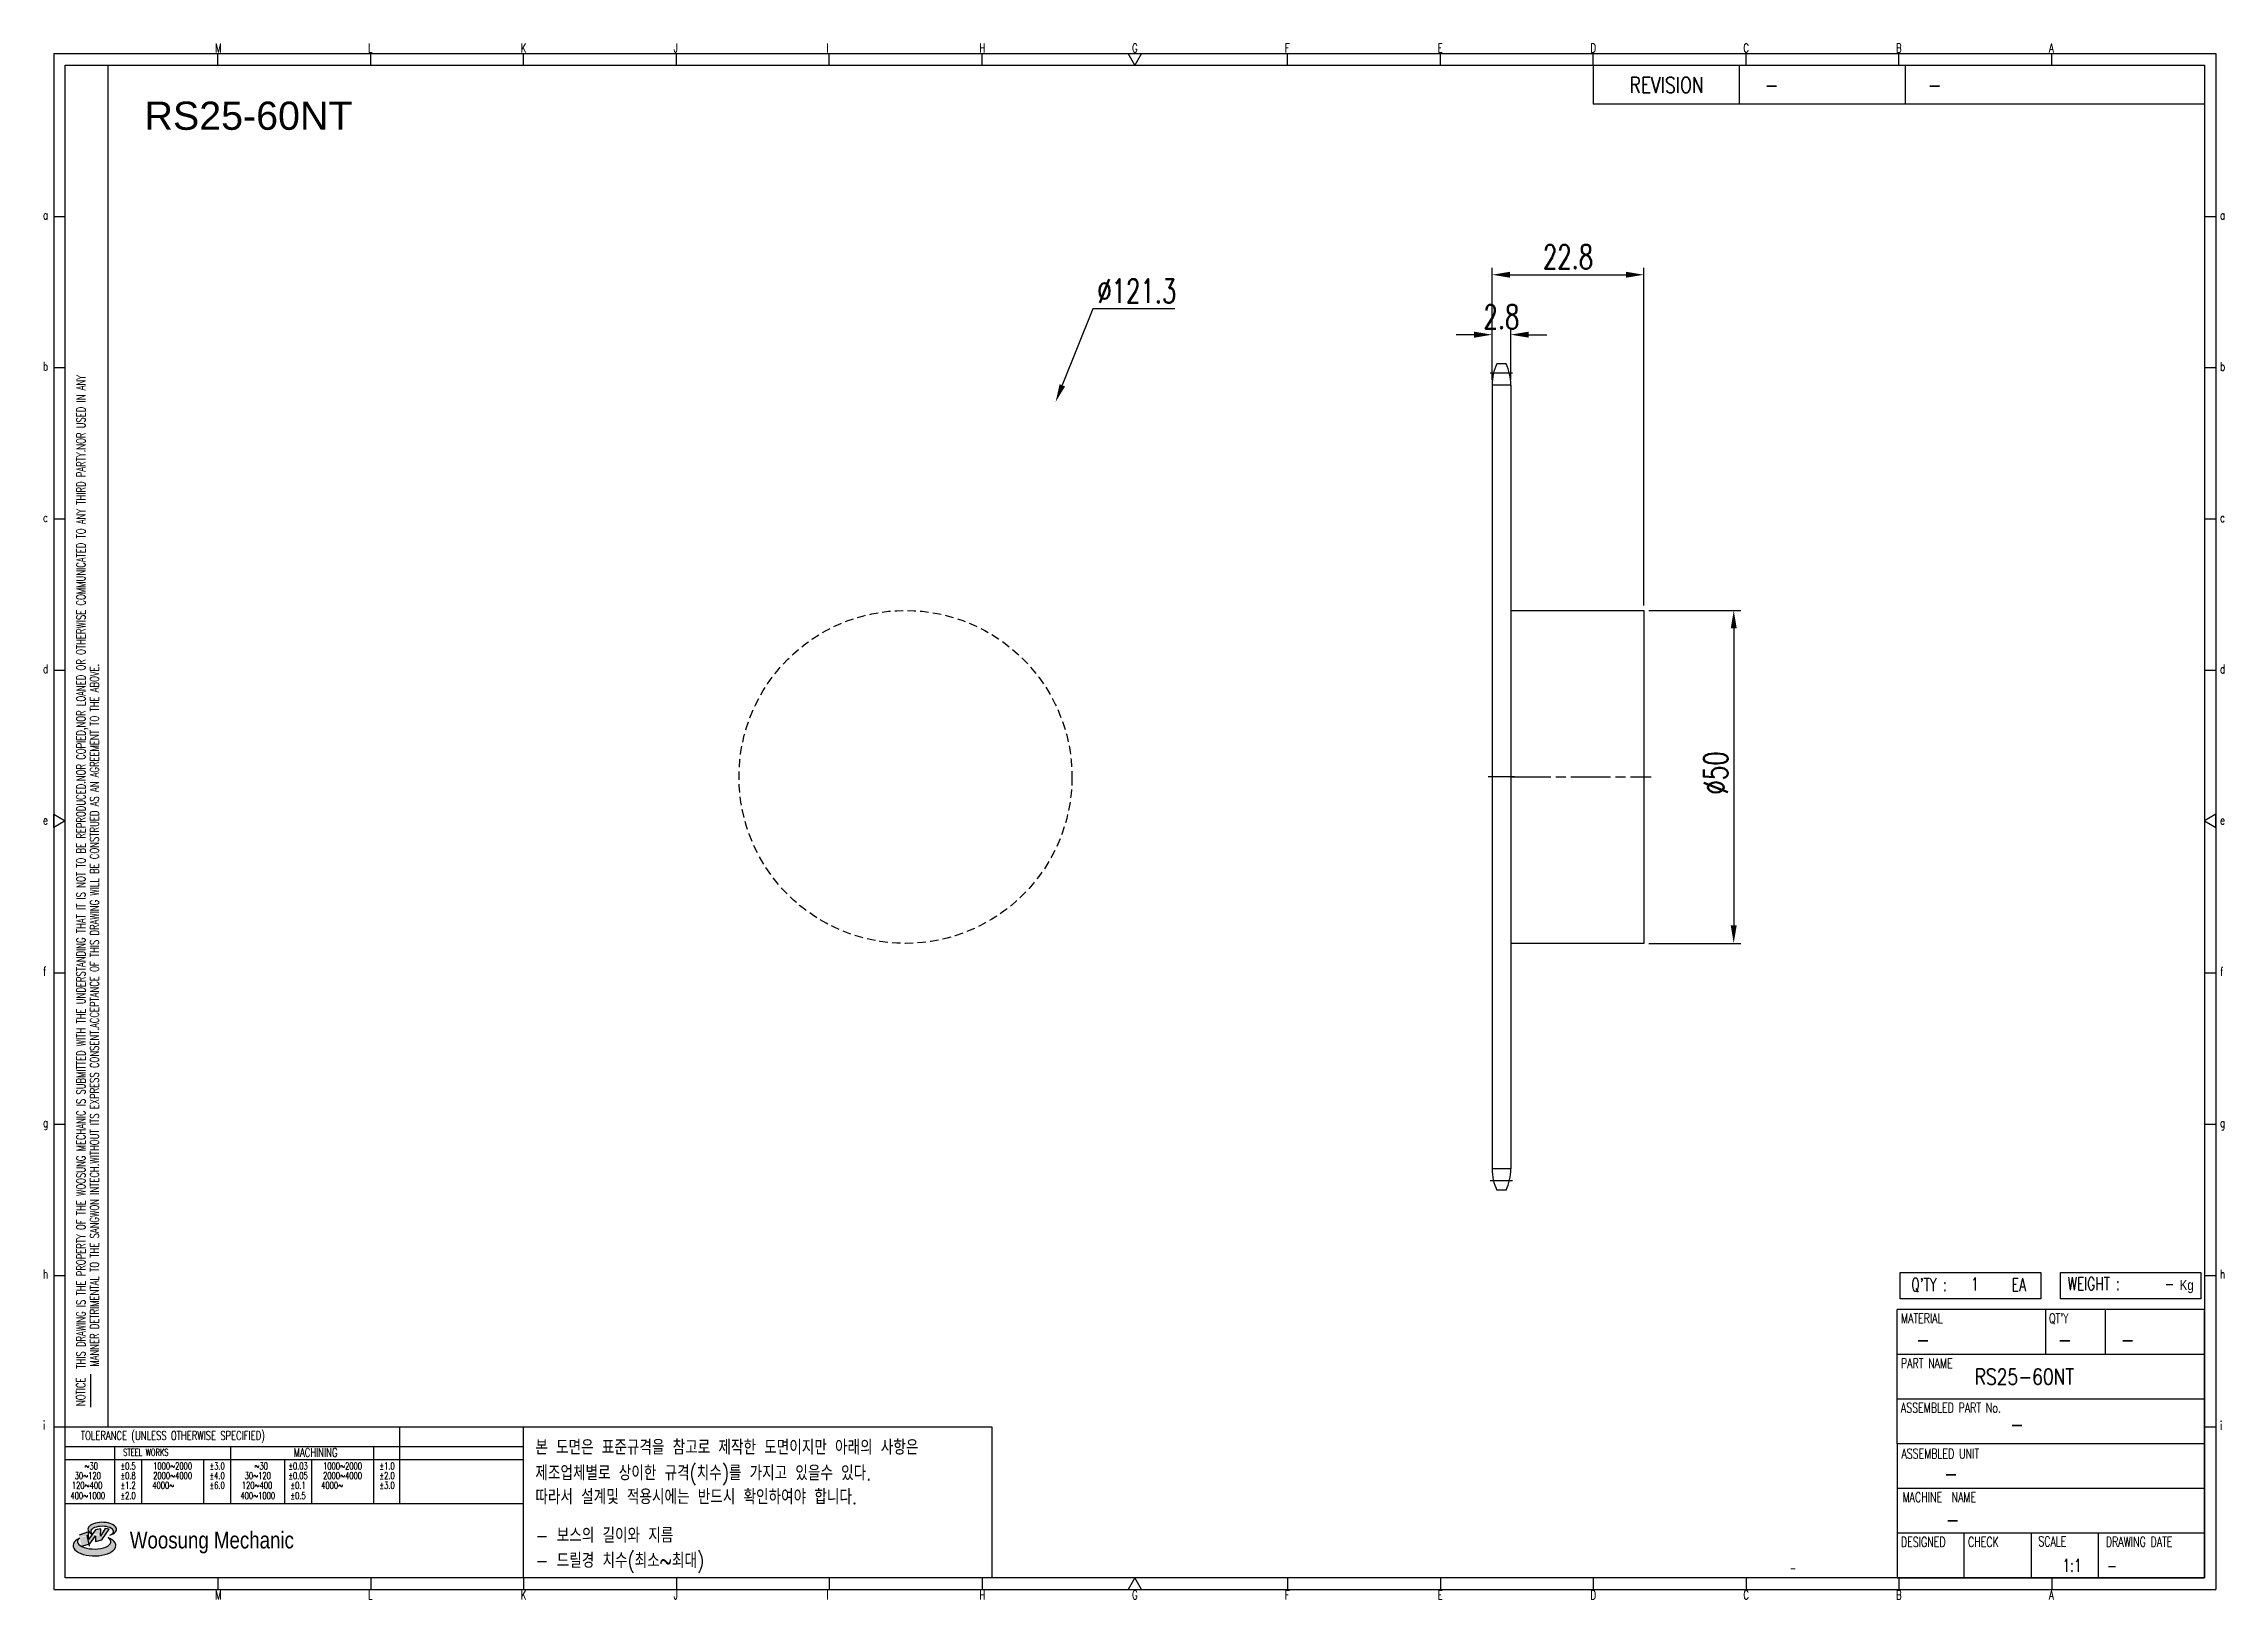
# Model space of a CAD drawing. Header units: millimetres. Extents: x -67978 to -67651, y 2415 to 2649.
import ezdxf
from ezdxf.enums import TextEntityAlignment as Align

# ---------------------------------------------------------------- set-up
doc = ezdxf.new("R2010")
doc.units = ezdxf.units.MM
for name, pattern in [('AM_ISO02W050', [7.5, 6, -1.5]), ('AM_ISO02W050x2', [3.75, 3, -0.75]), ('AM_ISO08W050', [18, 12, -1.5, 3, -1.5]), ('AM_ISO08W050x2', [9, 6, -0.75, 1.5, -0.75]), ('HIDDEN', [9.525, 6.35, -3.175])]:
    doc.linetypes.add(name, pattern=pattern)
for name, color, linetype, lineweight in [('AM_3N', 6, 'AM_ISO02W050', 25), ('AM_7', 4, 'AM_ISO08W050', 25), ('AM_7N', 4, 'AM_ISO08W050', 25)]:
    doc.layers.add(name, color=color, linetype=linetype, lineweight=lineweight)
for name, color, linetype in [('S-DIM', 7, 'Continuous'), ('TITLE', 7, 'Continuous'), ('도면레이아웃', 7, 'Continuous')]:
    doc.layers.add(name, color=color, linetype=linetype)
doc.styles.add('HAN', font='ROMANS.shx', dxfattribs={"width": 0.7, "bigfont": 'whgtxt.shx'})
doc.styles.add('HKD_ST2', font='romans.shx', dxfattribs={"width": 0.7, "height": 4, "bigfont": '@extfont2.shx'})
doc.styles.add('HSG', font='SIMPLEX.shx', dxfattribs={"width": 0.7, "bigfont": 'HSG.shx'})
doc.styles.add('ROMANS', font='romans.shx', dxfattribs={"width": 0.7, "bigfont": 'whgtxt.shx'})
doc.styles.add('SLDTEXTSTYLE4', font='arial.ttf', dxfattribs={"width": 0.8})
doc.styles.get("Standard").update_dxf_attribs({"font": 'arial.ttf'})
doc.dimstyles.new('APP4.5', dxfattribs={"dimscale": 1.5, "dimtxt": 2.4, "dimasz": 1.8, "dimexe": 0.7, "dimexo": 0.5, "dimgap": 0.6, "dimtad": 1, "dimtoh": 1, "dimdec": 1, "dimrnd": 0.01, "dimzin": 9, "dimdsep": 46, "dimtxsty": 'HSG', "dimcen": 0, "dimclrd": 1, "dimclre": 1, "dimclrt": 256, "dimazin": 2, "dimtp": 1, "dimtm": 1, "dimtfac": 0.5, "dimtdec": 1, "dimtofl": 0, "dimtmove": 0, "dimatfit": 3, "dimfxl": 0.7, "dimtvp": 1, "dimtolj": 2, "dimlwd": -1, "dimlwe": -1, "dimarcsym": 0})

# ---------------------------------------------------------------- blocks, each defined once
blk = doc.blocks.new('fyjkfytuj')
for p, q in [((-66537.93, 409.63), (-66517.93, 409.63)), ((-66517.93, 409.63), (-66517.93, 359.63)), ((-66517.93, 359.63), (-66537.93, 359.63))]:
    blk.add_line(p, q)
at = {"layer": 'AM_7N', "linetype": 'AM_ISO08W050x2'}
blk.add_line((-66537.93, 384.63), (-66516.85, 384.63), dxfattribs=at)
blk = doc.blocks.new('SUYWSHJH')
at = {"layer": '도면레이아웃'}
h = blk.add_hatch(color=10, dxfattribs=at)
h.paths.add_polyline_path([(1.544, 35.177), (1.554, 34.966), (1.779, 35.034), (2.054, 35.422), (1.908, 35.446), (1.728, 35.167), (1.741, 35.439), (1.547, 35.405), (1.292, 35.041), (1.295, 35.33), (0.943, 35.208), (1.03, 34.8), (1.336, 34.885)])
edge = h.paths.add_edge_path()
edge.add_ellipse((1.795, 35.421), major_axis=(-0.53, 0), ratio=0.487785, start_angle=122.36065, end_angle=403.39574)
edge.add_line((1.411, 35.244), (1.419, 35.261))
edge.add_ellipse((1.798, 35.344), major_axis=(-0.423, 0), ratio=0.444396, start_angle=131.58977, end_angle=386.19408, ccw=False)
edge = h.paths.add_edge_path()
edge.add_ellipse((1.512, 34.815), major_axis=(-0.793, 0), ratio=0.480113, start_angle=314.67633, end_angle=590.85213)
edge.add_ellipse((1.501, 34.958), major_axis=(-0.62, 0), ratio=0.43311, start_angle=331.7024, end_angle=574.42495, ccw=False)
for p, q in [((0, 90.118), (80.15, 90.118)), ((0, 90.118), (0, 33.191)), ((6.089, 89.693), (6.089, 90.118)), ((11.753, 89.693), (11.753, 90.118)), ((17.418, 89.693), (17.418, 90.118)), ((23.082, 89.693), (23.082, 90.118)), ((28.746, 89.693), (28.746, 90.118)), ((34.411, 89.693), (34.411, 90.118)), ((45.739, 89.693), (45.739, 90.118)), ((51.404, 89.693), (51.404, 90.118)), ((57.068, 89.693), (57.068, 90.118)), ((62.732, 89.693), (62.732, 90.118)), ((68.397, 89.693), (68.397, 90.118)), ((74.061, 89.693), (74.061, 90.118)), ((80.15, 90.118), (80.15, 33.191)), ((0, 84.085), (0.425, 84.085)), ((79.725, 84.085), (80.15, 84.085)), ((0, 78.478), (0.425, 78.478)), ((79.725, 78.478), (80.15, 78.478)), ((0, 72.87), (0.425, 72.87)), ((79.725, 72.87), (80.15, 72.87)), ((0, 67.262), (0.425, 67.262)), ((79.725, 67.262), (80.15, 67.262)), ((0, 56.047), (0.425, 56.047)), ((79.725, 56.047), (80.15, 56.047)), ((0, 50.439), (0.425, 50.439)), ((79.725, 50.439), (80.15, 50.439)), ((0, 44.832), (0.425, 44.832)), ((79.725, 44.832), (80.15, 44.832)), ((1.377, 39.947), (1.377, 41.174)), ((0, 39.224), (0.425, 39.224)), ((79.725, 39.224), (80.15, 39.224)), ((0, 33.191), (80.15, 33.191)), ((6.089, 33.616), (6.089, 33.191)), ((11.753, 33.616), (11.753, 33.191)), ((17.418, 33.616), (17.418, 33.191)), ((23.082, 33.616), (23.082, 33.191)), ((28.746, 33.616), (28.746, 33.191)), ((34.411, 33.616), (34.411, 33.191)), ((45.739, 33.616), (45.739, 33.191)), ((51.404, 33.616), (51.404, 33.191)), ((57.068, 33.616), (57.068, 33.191)), ((62.732, 33.616), (62.732, 33.191)), ((68.397, 33.616), (68.397, 33.191)), ((74.061, 33.616), (74.061, 33.191))]:
    blk.add_line(p, q)
at = {"color": 2}
for p, q in [((2.017, 39.224), (2.017, 89.693)), ((0.425, 39.224), (17.418, 39.224)), ((12.816, 39.224), (12.816, 36.382)), ((17.418, 33.616), (17.418, 39.224)), ((0.425, 38.487), (17.418, 38.487)), ((0.425, 38.012), (17.418, 38.012)), ((2.257, 38.487), (2.257, 36.382)), ((3.257, 38.012), (3.257, 36.382)), ((5.557, 38.012), (5.557, 36.382)), ((6.557, 38.5), (6.557, 36.382)), ((8.557, 38.012), (8.557, 36.382)), ((9.557, 38.026), (9.557, 36.382)), ((11.857, 38.487), (11.857, 36.382)), ((0.425, 36.382), (17.418, 36.382))]:
    blk.add_line(p, q, dxfattribs=at)
at = {"color": 6, "ltscale": 0.5}
for p, q in [((57.068, 89.693), (57.068, 88.246)), ((62.47, 89.693), (62.47, 88.246)), ((68.635, 89.693), (68.635, 88.246)), ((79.725, 88.246), (57.068, 88.246)), ((68.336, 38.59), (68.336, 43.563)), ((79.725, 43.563), (68.336, 43.563)), ((73.827, 43.563), (73.827, 41.905)), ((76.037, 43.563), (76.037, 41.905)), ((79.725, 38.59), (79.725, 43.563)), ((79.725, 41.905), (68.336, 41.905)), ((79.725, 40.248), (68.336, 40.248)), ((68.336, 38.59), (68.336, 33.616)), ((79.725, 38.59), (68.336, 38.59)), ((79.725, 33.616), (79.725, 38.59)), ((79.725, 36.932), (68.336, 36.932)), ((79.725, 35.274), (68.336, 35.274)), ((70.822, 33.616), (70.822, 35.274)), ((73.309, 33.616), (73.309, 35.274)), ((75.796, 33.616), (75.796, 35.274)), ((68.336, 33.616), (79.725, 33.616))]:
    blk.add_line(p, q, dxfattribs=at)
for points in [[(40.075, 89.693), (39.83, 90.118), (40.32, 90.118)], [(0.425, 89.693), (79.725, 89.693), (79.725, 33.616), (0.425, 33.616)], [(0.425, 61.679), (0, 61.433), (0, 61.924)], [(79.725, 61.679), (80.15, 61.433), (80.15, 61.924)], [(40.075, 33.616), (39.83, 33.191), (40.32, 33.191)]]:
    blk.add_lwpolyline(points, close=True)
at = {"layer": 'TITLE', "color": 20}
for p, q in [((68.449, 43.961), (68.449, 44.936)), ((68.449, 44.936), (73.654, 44.936)), ((73.654, 44.936), (73.654, 43.961)), ((74.39, 43.961), (74.39, 44.936)), ((74.39, 44.936), (79.595, 44.936)), ((79.595, 44.936), (79.595, 43.961)), ((73.654, 43.961), (68.449, 43.961)), ((79.595, 43.961), (74.39, 43.961))]:
    blk.add_line(p, q, dxfattribs=at)
at = {"layer": '도면레이아웃'}
for p, q in [((1.295, 35.33), (0.943, 35.208)), ((1.03, 34.8), (1.336, 34.885)), ((1.224, 35.208), (1.311, 34.8)), ((1.224, 35.208), (1.224, 35.208)), ((1.547, 35.405), (1.292, 35.041)), ((1.292, 35.041), (1.295, 35.33)), ((1.336, 34.885), (1.544, 35.177)), ((1.419, 35.261), (1.411, 35.244)), ((1.544, 35.177), (1.554, 34.966)), ((1.741, 35.439), (1.547, 35.405)), ((1.554, 34.966), (1.779, 35.034)), ((1.908, 35.446), (1.728, 35.167)), ((1.728, 35.167), (1.741, 35.439)), ((1.779, 35.034), (2.054, 35.422)), ((2.054, 35.422), (1.908, 35.446))]:
    blk.add_line(p, q, dxfattribs=at)
for centre, major_axis, ratio, start_param, end_param in [((1.795, 35.421), (-0.53, 0), 0.487785, 2.135596, 7.040584), ((1.512, 34.815), (-0.793, 0), 0.480113, 5.492138, 10.312315), ((1.501, 34.958), (-0.62, 0), 0.43311, 5.789299, 10.025607), ((1.798, 35.344), (-0.423, 0), 0.444396, 2.296675, 6.740358)]:
    blk.add_ellipse(centre, major_axis=major_axis, ratio=ratio, start_param=start_param, end_param=end_param, dxfattribs=at)
at = {"color": 4, "style": 'HKD_ST2', "width": 0.7}
for s, p in [('M', (5.988, 90.164)), ('L', (11.652, 90.164)), ('K', (17.316, 90.164)), ('J', (22.981, 90.164)), ('I', (28.645, 90.164)), ('H', (34.309, 90.164)), ('G', (39.974, 90.164)), ('F', (45.638, 90.164)), ('E', (51.302, 90.164)), ('D', (56.967, 90.164)), ('C', (62.631, 90.164)), ('B', (68.295, 90.164)), ('A', (73.96, 90.164)), ('a', (-0.395, 83.976)), ('a', (80.305, 83.97)), ('b', (-0.395, 78.368)), ('b', (80.305, 78.362)), ('c', (-0.395, 72.76)), ('c', (80.305, 72.754)), ('d', (-0.395, 67.153)), ('d', (80.305, 67.147)), ('e', (-0.395, 61.545)), ('e', (80.305, 61.539)), ('f', (-0.395, 55.937)), ('f', (80.305, 55.931)), ('g', (-0.395, 50.33)), ('g', (80.305, 50.324)), ('h', (-0.395, 44.722)), ('h', (80.305, 44.716)), ('i', (-0.395, 39.114)), ('i', (80.305, 39.108)), ('M', (5.988, 32.824)), ('L', (11.652, 32.824)), ('K', (17.316, 32.824)), ('J', (22.981, 32.824)), ('I', (28.645, 32.824)), ('H', (34.309, 32.824)), ('G', (39.974, 32.824)), ('F', (45.638, 32.824)), ('E', (51.302, 32.824)), ('D', (56.967, 32.824)), ('C', (62.631, 32.824)), ('B', (68.295, 32.824)), ('A', (73.96, 32.824))]:
    blk.add_text(s, height=0.326, dxfattribs=at).set_placement(p)
for s, height, style, width, p in [('REVISION', 0.5806, 'HAN', 0.8, (58.415, 88.664)), ('-', 0.581, 'HAN', 0.8, (63.426, 88.664)), ('-', 0.581, 'HAN', 0.8, (69.468, 88.664)), ("Q'TY : ", 0.4746, 'HKD_ST2', 0.7, (68.857, 44.253)), ('1', 0.475, 'HKD_ST2', 0.7, (71.071, 44.275)), ('EA', 0.4746, 'HKD_ST2', 0.7, (72.578, 44.253)), ('WEIGHT : ', 0.4746, 'HKD_ST2', 0.7, (74.65, 44.286)), ('-', 0.581, 'HAN', 0.8, (69.029, 42.157)), ('-', 0.581, 'HAN', 0.8, (74.289, 42.157)), ('-', 0.581, 'HAN', 0.8, (76.623, 42.157)), ('-', 0.581, 'HAN', 0.8, (72.515, 39.013)), ('-', 0.581, 'HAN', 0.8, (70.067, 37.189)), ('-', 0.581, 'HAN', 0.8, (70.126, 35.48)), ('1:1', 0.4746, 'HKD_ST2', 0.7, (74.458, 33.848)), ('-', 0.475, 'HKD_ST2', 0.7, (76.112, 33.837))]:
    blk.add_text(s, height=height, dxfattribs=dict(style=style, width=width)).set_placement(p)
at = {"color": 2, "style": 'HKD_ST2', "width": 0.7}
for s, p in [(' THIS DRAWING IS THE PROPERTY OF THE WOOSUNG MECHANIC IS SUBMITTED WITH THE UNDERSTANDING THAT IT IS NOT TO BE REPRODUCED.NOR COPIED,NOR LOANED OR OTHERWISE COMMUNICATED TO ANY THIRD PARTY.NOR USED IN ANY', (1.173, 41.217)), ('MANNER DETRIMENTAL TO THE SANGWON INTECH.WITHOUT ITS EXPRESS CONSENT.ACCEPTANCE OF THIS DRAWING WILL BE CONSTRUED AS AN AGREEMENT TO THE ABOVE.', (1.672, 41.447))]:
    blk.add_text(s, height=0.326266, rotation=90, dxfattribs=at).set_placement(p)
at = {"style": 'HKD_ST2', "width": 0.7}
blk.add_text('-', height=0.475, dxfattribs=at).set_placement((78.613, 44.286), align=Align.RIGHT)
at = {"color": 4, "style": 'HKD_ST2', "width": 0.7}
for s, height, p in [('MATERIAL', 0.3651, (68.474, 43.425)), ("QT'Y", 0.3651, (73.965, 43.425)), ('PART NAME', 0.3651, (68.474, 41.756)), ('ASSEMBLED PART No.', 0.36511, (68.474, 40.109)), ('ASSEMBLED UNIT', 0.36511, (68.49, 38.408)), ('MACHINE  NAME', 0.36511, (68.532, 36.794)), ('DESIGNED', 0.3651, (68.474, 35.136)), ('CHECK', 0.3651, (70.961, 35.136)), ('SCALE', 0.3651, (73.566, 35.153)), ('DRAWING DATE', 0.36511, (76.071, 35.141))]:
    blk.add_text(s, height=height, dxfattribs=at).set_placement(p, align=Align.TOP_LEFT)
at = {"style": 'HKD_ST2', "width": 0.7}
blk.add_text('NOTICE', height=0.3263, rotation=90, dxfattribs=at).set_placement((1.163, 39.988))
for s, height, style, width, p in [('TOLERANCE (UNLESS OTHERWISE SPECIFIED)', 0.32627, 'HKD_ST2', 0.7, (4.417, 38.896)), ('-', 0.326, 'ROMANS', 0.65, (64.469, 33.975))]:
    blk.add_text(s, height=height, dxfattribs=dict(style=style, width=width)).set_placement(p, align=Align.MIDDLE_CENTER)
at = {"color": 4, "style": 'HKD_ST2', "width": 0.7}
for s, height, p in [('STEEL WORKS', 0.26101, (3.416, 38.268)), ('MACHINING', 0.3263, (9.707, 38.27)), ('%%P0.5', 0.261, (2.757, 37.762)), ('%%P0.8', 0.261, (2.757, 37.411)), ('%%P3.0', 0.261, (6.057, 37.762)), ('%%P4.0', 0.261, (6.057, 37.411)), ('%%P0.03', 0.261, (9.057, 37.762)), ('%%P0.05', 0.261, (9.057, 37.411)), ('%%P1.0', 0.261, (12.357, 37.762)), ('%%P2.0', 0.261, (12.357, 37.411)), ('%%P1.2', 0.261, (2.757, 37.045)), ('%%P2.0', 0.261, (2.757, 36.67)), ('%%P6.0', 0.261, (6.057, 37.045)), ('%%P0.1', 0.261, (9.057, 37.045)), ('%%P0.5', 0.261, (9.057, 36.67)), ('%%P3.0', 0.261, (12.357, 37.045))]:
    blk.add_text(s, height=height, dxfattribs=at).set_placement(p, align=Align.MIDDLE)
for s, height, p in [('30%%126120', 0.261, (1.263, 37.411)), ('%%12630', 0.261, (1.389, 37.762)), ('2000%%1264000', 0.26101, (4.407, 37.411)), ('1000%%1262000', 0.26101, (4.407, 37.762)), ('30%%126120', 0.261, (7.563, 37.411)), ('%%12630', 0.261, (7.689, 37.762)), ('2000%%1264000', 0.26101, (10.707, 37.411)), ('1000%%1262000', 0.26101, (10.707, 37.762)), ('400%%1261000', 0.26101, (1.263, 36.67)), ('120%%126400', 0.26101, (1.237, 37.045)), ('4000%%126', 0.261, (4.061, 37.045)), ('400%%1261000', 0.26101, (7.563, 36.67)), ('120%%126400', 0.26101, (7.537, 37.045)), ('4000%%126', 0.261, (10.321, 37.045))]:
    blk.add_text(s, height=height, dxfattribs=at).set_placement(p, align=Align.MIDDLE_CENTER)
at = {"color": 1, "style": 'SLDTEXTSTYLE4', "width": 0.8}
blk.add_text('Woosung Mechanic', height=0.61957, dxfattribs=at).set_placement((2.822, 34.711))
at = {"layer": 'TITLE', "width": 0.8}
blk.add_text('Kg', height=0.3789, dxfattribs=at).set_placement((78.807, 44.286))
blk = doc.blocks.new('*D18')
at = {"layer": 'Defpoints', "color": 0, "transparency": 16777216}
for p in [(-67758.08, 2605.04), (-67760.88, 2597.48), (-67758.08, 2597.48)]:
    blk.add_point(p, dxfattribs=at)
at = {"layer": 'S-DIM', "color": 1, "transparency": 16777216}
for p, q in [((-67763.58, 2605.04), (-67766.28, 2605.04)), ((-67760.88, 2598.23), (-67760.88, 2606.09)), ((-67758.08, 2598.23), (-67758.08, 2606.09)), ((-67755.38, 2605.04), (-67752.68, 2605.04))]:
    blk.add_line(p, q, dxfattribs=at)
for points in [[(-67763.58, 2605.49), (-67763.58, 2604.59), (-67760.88, 2605.04)], [(-67755.38, 2605.49), (-67755.38, 2604.59), (-67758.08, 2605.04)]]:
    blk.add_solid(points, dxfattribs=at)
at = {"layer": 'S-DIM', "transparency": 16777216, "insert": (-67759.48, 2607.74), "char_height": 3.6, "attachment_point": 5, "style": 'HSG'}
blk.add_mtext('\\A2;2.8', dxfattribs=at)
blk = doc.blocks.new('*D19')
at = {"layer": 'Defpoints', "color": 0, "transparency": 16777216}
for p in [(-67738.08, 2614.04), (-67760.88, 2597.48), (-67738.08, 2563.62)]:
    blk.add_point(p, dxfattribs=at)
at = {"layer": 'S-DIM', "color": 1, "transparency": 16777216}
for p, q in [((-67760.88, 2598.23), (-67760.88, 2615.09)), ((-67758.18, 2614.04), (-67740.78, 2614.04)), ((-67738.08, 2564.37), (-67738.08, 2615.09))]:
    blk.add_line(p, q, dxfattribs=at)
for points in [[(-67758.18, 2614.49), (-67758.18, 2613.59), (-67760.88, 2614.04)], [(-67740.78, 2614.49), (-67740.78, 2613.59), (-67738.08, 2614.04)]]:
    blk.add_solid(points, dxfattribs=at)
at = {"layer": 'S-DIM', "transparency": 16777216, "insert": (-67749.48, 2616.74), "char_height": 3.6, "attachment_point": 5, "style": 'HSG'}
blk.add_mtext('\\A2;22.8', dxfattribs=at)
blk = doc.blocks.new('*D20')
at = {"layer": 'Defpoints', "color": 0, "transparency": 16777216}
for p in [(-67738.08, 2563.62), (-67738.08, 2513.62), (-67724.59, 2513.62)]:
    blk.add_point(p, dxfattribs=at)
at = {"layer": 'S-DIM', "color": 1, "transparency": 16777216}
for p, q in [((-67737.33, 2563.62), (-67723.54, 2563.62)), ((-67724.59, 2560.92), (-67724.59, 2516.32)), ((-67737.33, 2513.62), (-67723.54, 2513.62))]:
    blk.add_line(p, q, dxfattribs=at)
for points in [[(-67725.04, 2560.92), (-67724.14, 2560.92), (-67724.59, 2563.62)], [(-67725.04, 2516.32), (-67724.14, 2516.32), (-67724.59, 2513.62)]]:
    blk.add_solid(points, dxfattribs=at)
at = {"layer": 'S-DIM', "transparency": 16777216, "insert": (-67727.29, 2539.21), "char_height": 3.6, "attachment_point": 5, "rotation": 90, "style": 'HSG'}
blk.add_mtext('\\A2;%%c50', dxfattribs=at)
blk = doc.blocks.new('*D21')
at = {"layer": 'Defpoints', "color": 0, "transparency": 16777216}
for p in [(-67826.44, 2594.94), (-67871.53, 2482.29)]:
    blk.add_point(p, dxfattribs=at)
at = {"layer": 'S-DIM', "color": 1, "transparency": 16777216}
for p, q in [((-67820.85, 2608.9), (-67825.44, 2597.44)), ((-67808.55, 2608.9), (-67820.85, 2608.9))]:
    blk.add_line(p, q, dxfattribs=at)
blk.add_solid([(-67825.85, 2597.61), (-67825.02, 2597.28), (-67826.44, 2594.94)], dxfattribs=at)
at = {"layer": 'S-DIM', "transparency": 16777216, "insert": (-67814.25, 2611.6), "char_height": 3.6, "attachment_point": 5, "style": 'HSG'}
blk.add_mtext('\\A2;∅121.3', dxfattribs=at)

msp = doc.modelspace()

# ---------------------------------------------------------------- linework, layer by layer
for p, q in [((-67758.79, 2600.68), (-67760.17, 2600.68)), ((-67760.88, 2597.48), (-67760.88, 2479.75)), ((-67758.08, 2597.48), (-67758.08, 2479.75)), ((-67758.79, 2476.55), (-67760.17, 2476.55))]:
    msp.add_line(p, q)
at = {"color": 4}
msp.add_lwpolyline([(-67906.35, 2441.02), (-67836.01, 2441.02), (-67836.01, 2418.3), (-67906.35, 2418.3)], close=True, dxfattribs=at)
at = {"color": 2, "linetype": 'HIDDEN', "ltscale": 0.2}
msp.add_circle((-67848.99, 2538.62), 25, dxfattribs=at)
for centre, start, end in [((-67753.28, 2597.48), 155.0989, 180), ((-67765.68, 2597.48), 0, 24.9011), ((-67753.28, 2479.75), 180, 204.9011), ((-67765.68, 2479.75), 335.0989, 0)]:
    msp.add_arc(centre, 7.6, start, end)
at = {"layer": 'AM_3N', "linetype": 'AM_ISO02W050x2'}
for p, q in [((-67758.08, 2597.48), (-67760.88, 2597.48)), ((-67758.08, 2479.75), (-67760.88, 2479.75))]:
    msp.add_line(p, q, dxfattribs=at)
at = {"layer": 'AM_7', "linetype": 'AM_ISO08W050x2'}
for p, q in [((-67757.81, 2599.28), (-67761.19, 2599.28)), ((-67757.5, 2538.62), (-67761.46, 2538.62)), ((-67757.81, 2477.95), (-67761.19, 2477.95))]:
    msp.add_line(p, q, dxfattribs=at)

# ---------------------------------------------------------------- block references
at = {"xscale": 4.052024513222401, "yscale": 4.052024513222401, "zscale": 4.052024513222401}
msp.add_blockref('SUYWSHJH', (-67976.93, 2282.09), dxfattribs=at)
msp.add_blockref('fyjkfytuj', (-1220.15, 2153.99))

# ---------------------------------------------------------------- texts
at = {"color": 2}
msp.add_text('RS25-60NT', height=4.234, dxfattribs=at).set_placement((-67963.29, 2635.81))
at = {"style": 'HAN', "width": 0.8}
msp.add_text('RS25-60NT', height=2.353, dxfattribs=at).set_placement((-67688.4, 2447.35))
at = {"color": 4, "style": 'HAN', "width": 0.8}
for s, p in [('본 도면은 표준규격을 참고로 제작한 도면이지만 아래의 사항은', (-67904.59, 2436.82)), ('제조업체별로 상이한 규격(치수)를 가지고 있을수 있다.', (-67904.59, 2432.96)), ('따라서 설계및 적용시에는 반드시 확인하여야 합니다.', (-67904.59, 2429.38)), ('- 보스의 길이와 지름', (-67904.59, 2423.6)), ('- 드릴경 치수(최소~최대)', (-67904.59, 2419.81))]:
    msp.add_text(s, height=2.226, dxfattribs=at).set_placement(p)

# ---------------------------------------------------------------- dimensions: what is measured, and where the dimension line sits
at = {"layer": 'S-DIM'}
dim = msp.add_linear_dim(base=(-67738.08, 2614.04), p1=(-67760.88, 2597.48), p2=(-67738.08, 2563.62), dimstyle='APP4.5', dxfattribs=at)
dim.commit()
dim.dimension.update_dxf_attribs({"geometry": '*D19', "text_midpoint": (-67749.48, 2616.74)})
dim = msp.add_diameter_dim_2p(p1=(-67871.53, 2482.29), p2=(-67826.44, 2594.94), dimstyle='APP4.5', dxfattribs=at)
dim.commit()
dim.dimension.update_dxf_attribs({"geometry": '*D21', "text_midpoint": (-67814.25, 2608.9), "dimtype": 163})
dim = msp.add_linear_dim(base=(-67758.08, 2605.04), p1=(-67760.88, 2597.48), p2=(-67758.08, 2597.48), dimstyle='APP4.5', dxfattribs=at)
dim.commit()
dim.dimension.update_dxf_attribs({"geometry": '*D18', "text_midpoint": (-67759.48, 2605.04), "dimtype": 160})
dim = msp.add_linear_dim(base=(-67724.59, 2513.62), p1=(-67738.08, 2563.62), p2=(-67738.08, 2513.62), angle=90, text='%%c<>', dimstyle='APP4.5', dxfattribs=at)
dim.commit()
dim.dimension.update_dxf_attribs({"geometry": '*D20', "text_midpoint": (-67724.59, 2539.21), "dimtype": 160})

doc.saveas('drawing.dxf')
